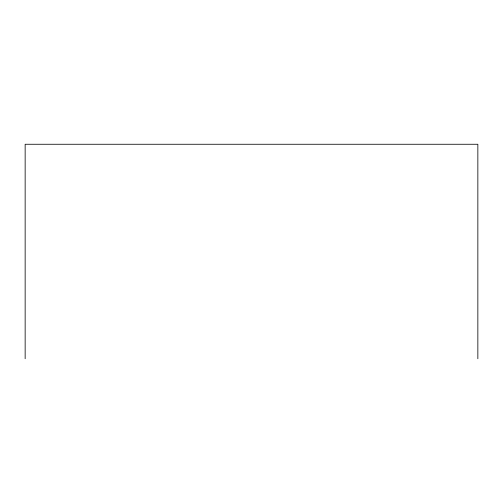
<?xml version="1.0" encoding="UTF-8"?>
<svg xmlns="http://www.w3.org/2000/svg" width="503" height="503" viewBox="0 0 503 503"><rect width="100%" height="100%" fill="white"/><g stroke="black" fill="none" stroke-linecap="round" stroke-linejoin="round"><path stroke-width="0.75" d="M477.85 358.74L477.85 144.26L25.15 144.26L25.15 358.74"/></g></svg>
